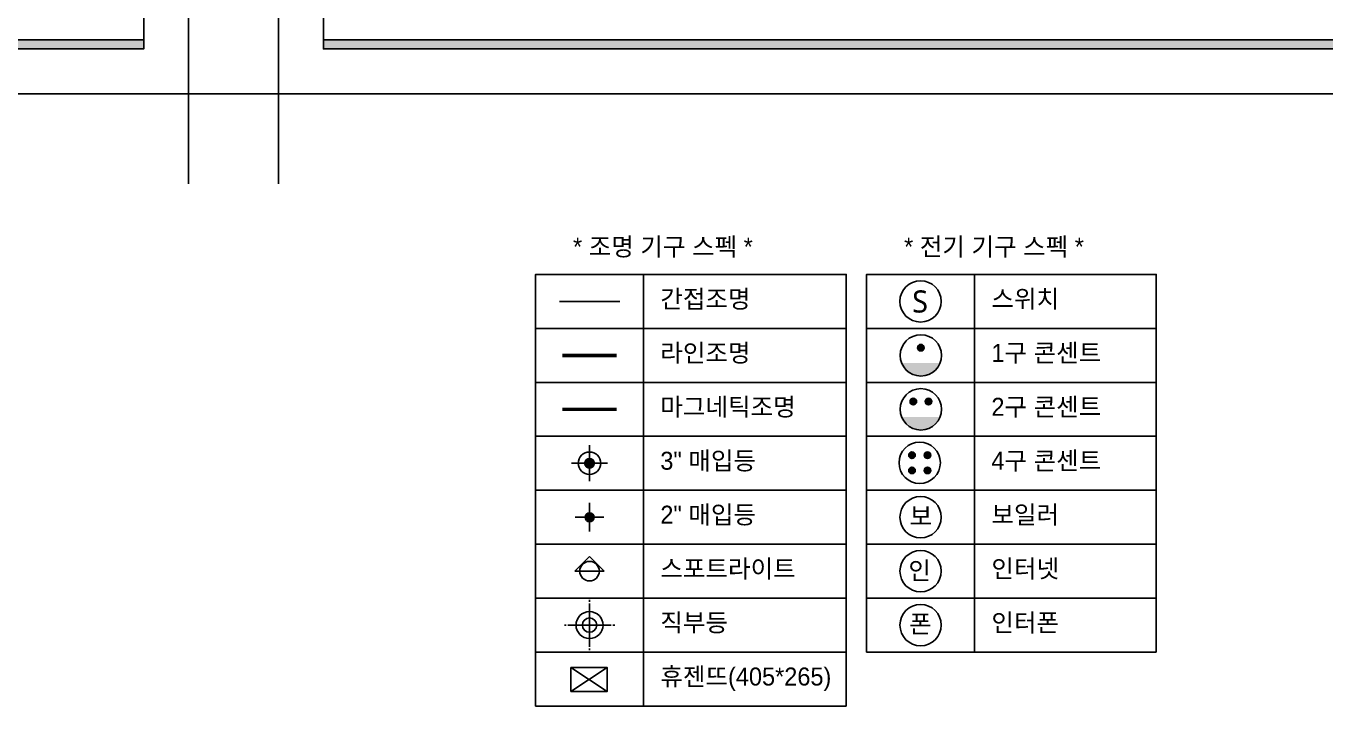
# Model space of a CAD drawing. Header units: inches. Extents: x -53835 to 52744, y -79586 to -50910.
# Drawn here: x 9804 to 17029, y -69664 to -65882 of the extents above; entities that cross this region are included whole.
import ezdxf
from ezdxf.enums import TextEntityAlignment as Align

# ---------------------------------------------------------------- set-up
doc = ezdxf.new("R2010")
doc.units = ezdxf.units.IN
doc.header["$LTSCALE"] = 50
doc.header["$MEASUREMENT"] = 0
doc.linetypes.add('HID', pattern=[2.5, 1.5, -1])
for name, color, linetype in [('0-ELC TEXT', 7, 'Continuous'), ('06-LIGHT', 4, 'Continuous'), ('3.기호.계단선', 30, 'Continuous'), ('CEIL-DOOR', 6, 'Continuous'), ('FORM(YOURNAME)-1', 1, 'Continuous'), ('FORM(YOURNAME)-11', 1, 'Continuous'), ('HAT', 5, 'Continuous'), ('RC-LIGHT', 7, 'Continuous'), ('U-LANP', 6, 'Continuous'), ('설비', 140, 'Continuous')]:
    doc.layers.add(name, color=color, linetype=linetype)
doc.styles.add('YOURNAME', font='HY울릉도M.TTF')
doc.styles.add('코레일둥고', font='Korail_Round_Gothic_Medium.ttf')

# ---------------------------------------------------------------- blocks, each defined once
blk = doc.blocks.new('FORM-ELEVATION')
at = {"layer": 'FORM(YOURNAME)-11'}
h = blk.add_hatch(color=256, dxfattribs=at)
h.dxf.hatch_style = 1
h.paths.add_polyline_path([(-10309, 35708), (71691, 35708), (71691, 35508), (-10309, 35508)])
h.paths.add_polyline_path([(-10309, -21492), (71691, -21492), (71691, -21692), (-10309, -21692)])
at = {"layer": 'Defpoints', "color": 158}
blk.add_lwpolyline([(-10309, -21692), (71691, -21692), (71691, 35708), (-10309, 35708)], close=True, dxfattribs=at)
at = {"layer": 'Defpoints', "color": 1}
for points in [[(-11309, -24692), (-11309, -22692), (-13309, -22692)], [(72691, -24692), (72691, -22692), (74691, -22692)]]:
    blk.add_lwpolyline(points, dxfattribs=at)
at = {"layer": 'FORM(YOURNAME)-11', "color": 250}
blk.add_lwpolyline([(-11309, -22692), (72691, -22692), (72691, 36708), (-11309, 36708)], close=True, dxfattribs=at)
at = {"layer": 'FORM(YOURNAME)-11'}
blk.add_lwpolyline([(-10309, -21492), (71691, -21492), (71691, -21692), (-10309, -21692)], close=True, dxfattribs=at)
at = {"layer": 'FORM(YOURNAME)-11', "color": 3, "style": 'YOURNAME'}
for tag, height, p in [('1', 450, (71041, -1219)), ('2', 450, (71041, -1863)), ('3', 450, (71041, -3150)), ('4', 450, (71041, -5081)), ('5', 515, (71041, -7398)), ('6', 515, (71041, -9650)), ('7', 515, (71041, -11903)), ('8', 515, (71041, -14155)), ('9', 515, (71041, -16408)), ('10', 515, (66791, -18596)), ('11', 515, (71041, -18660)), ('12', 515, (66791, -20848)), ('13', 515, (71041, -20848))]:
    blk.add_attdef(tag, text='', height=height, dxfattribs=at).set_placement(p, align=Align.MIDDLE_RIGHT)
blk = doc.blocks.new('hallogen')
h = blk.add_hatch(color=256)
h.dxf.hatch_style = 1
edge = h.paths.add_edge_path()
edge.add_arc((48591.7, 60854.3), 31.2, 0, 360, ccw=False)
at = {"color": 1, "linetype": 'Continuous'}
for p, q in [((48591.7, 60954.3), (48591.7, 60754.3)), ((48691.7, 60854.3), (48491.7, 60854.3))]:
    blk.add_line(p, q, dxfattribs=at)
at = {"color": 4, "linetype": 'Continuous'}
blk.add_circle((48591.7, 60854.3), 62.5, dxfattribs=at)
blk = doc.blocks.new('1')
at = {"linetype": 'Continuous'}
h = blk.add_hatch(color=4, dxfattribs=at)
h.dxf.hatch_style = 1
edge = h.paths.add_edge_path()
edge.add_arc((11539653, -14273504), 37.5, 0, 360)
at = {"color": 1, "linetype": 'Continuous'}
for p, q in [((11539653, -14273637), (11539653, -14273370)), ((11539520, -14273504), (11539787, -14273504))]:
    blk.add_line(p, q, dxfattribs=at)
at = {"color": 4, "linetype": 'Continuous'}
for radius in [41.5, 37.5]:
    blk.add_circle((11539653, -14273504), radius, dxfattribs=at)
blk = doc.blocks.new('매입등')
at = {"layer": 'HAT', "color": 1}
for p, q in [((0, 140), (0, 130)), ((0, 120), (0, -120)), ((-140, 0), (-130, 0)), ((120, 0), (-120, 0)), ((140, 0), (130, 0)), ((-140, 0), (-130, 0)), ((0, -140), (0, -130))]:
    blk.add_line(p, q, dxfattribs=at)
blk.add_circle((0, 0), 40, dxfattribs=at)
at = {"layer": 'U-LANP'}
blk.add_circle((0, 0), 75, dxfattribs=at)
blk = doc.blocks.new('A$C59950440')
at = {"layer": 'CEIL-DOOR'}
blk.add_blockref('매입등', (140, 140), dxfattribs=at)
blk = doc.blocks.new('SW')
at = {"layer": '설비', "color": 140}
blk.add_circle((11533254, -14277699), 184, dxfattribs=at)
at = {"layer": '설비', "color": 140, "insert": (11533320, -14277601), "char_height": 197.14, "width": 314.33, "attachment_point": 3, "style": '코레일둥고'}
blk.add_mtext('{\\fMalgun Gothic|b0|i0|c129|p50;S}', dxfattribs=at)
blk = doc.blocks.new('egoo')
at = {"layer": '설비'}
h = blk.add_hatch(color=140, dxfattribs=at)
edge = h.paths.add_edge_path()
edge.add_arc((1015645.3, 443433.7), 22.3, 0, 360)
h = blk.add_hatch(color=140, dxfattribs=at)
edge = h.paths.add_edge_path()
edge.add_arc((1015747.7, 443433.7), 22.3, 0, 360)
h = blk.add_hatch(color=140, dxfattribs=at)
edge = h.paths.add_edge_path()
edge.add_line((1015826.3, 443329.1), (1015566.6, 443329.1))
edge.add_ellipse((1015696.5, 443381.5), major_axis=(99, 99), ratio=1, start_angle=156.95778, end_angle=293.04222)
at = {"layer": '설비', "color": 140}
for centre, radius in [((1015696.5, 443381.5), 140), ((1015645.3, 443433.7), 22.3), ((1015747.7, 443433.7), 22.3)]:
    blk.add_circle(centre, radius, dxfattribs=at)
blk = doc.blocks.new('DLSXJSPT')
at = {"layer": '설비', "color": 140}
blk.add_circle((242956, 103418.4), 115, dxfattribs=at)
at = {"layer": '설비', "color": 140, "style": '코레일둥고'}
blk.add_text('인', height=100, dxfattribs=at).set_placement((242888.1, 103372))
blk = doc.blocks.new('DLSXJVHS')
at = {"layer": '설비', "color": 140}
blk.add_circle((236550.8, 103607.8), 115, dxfattribs=at)
at = {"layer": '설비', "color": 140, "style": '코레일둥고'}
blk.add_text('폰', height=100, dxfattribs=at).set_placement((236486.9, 103564.3))
blk = doc.blocks.new('DLFRN')
at = {"layer": '설비'}
h = blk.add_hatch(color=140, dxfattribs=at)
edge = h.paths.add_edge_path()
edge.add_arc((236552.3, 104850.7), 18.3, 0, 360)
h = blk.add_hatch(color=140, dxfattribs=at)
edge = h.paths.add_edge_path()
edge.add_line((236658.9, 104764.8), (236445.6, 104764.8))
edge.add_ellipse((236552.3, 104807.8), major_axis=(81.3, 81.3), ratio=1, start_angle=156.95778, end_angle=293.04222)
at = {"layer": '설비', "color": 140}
for centre, radius in [((236552.3, 104807.8), 115), ((236552.3, 104850.7), 18.3)]:
    blk.add_circle(centre, radius, dxfattribs=at)
blk = doc.blocks.new('QHDLFFJ')
at = {"layer": '설비', "color": 140}
blk.add_circle((236550.8, 104207.8), 115, dxfattribs=at)
at = {"layer": '설비', "color": 140, "style": '코레일둥고'}
blk.add_text('보 ', height=100, dxfattribs=at).set_placement((236489.6, 104163.9))
blk = doc.blocks.new('4RNZHS')
at = {"layer": '설비'}
h = blk.add_hatch(color=140, dxfattribs=at)
edge = h.paths.add_edge_path()
edge.add_arc((244434.2, 96095.3), 18.3, -90, 270, ccw=False)
h = blk.add_hatch(color=140, dxfattribs=at)
edge = h.paths.add_edge_path()
edge.add_arc((244520, 96095.3), 18.3, 270, 630)
h = blk.add_hatch(color=140, dxfattribs=at)
edge = h.paths.add_edge_path()
edge.add_arc((244434.2, 96011.2), 18.3, -90, 270, ccw=False)
h = blk.add_hatch(color=140, dxfattribs=at)
edge = h.paths.add_edge_path()
edge.add_arc((244520, 96011.2), 18.3, 270, 630)
at = {"layer": '설비', "color": 140}
for centre, radius in [((244477.1, 96053.3), 115), ((244434.2, 96095.3), 18.3), ((244520, 96095.3), 18.3), ((244434.2, 96011.2), 18.3), ((244520, 96011.2), 18.3)]:
    blk.add_circle(centre, radius, dxfattribs=at)

msp = doc.modelspace()

# ---------------------------------------------------------------- linework, layer by layer
at = {"color": 4}
for p, q in [((12938.114, -68832.487), (12856.214, -68914.387)), ((13020.014, -68914.387), (12938.114, -68832.487)), ((13020.014, -68914.387), (12856.214, -68914.387))]:
    msp.add_line(p, q, dxfattribs=at)
msp.add_circle((12938.114, -68914.387), 54.6, dxfattribs=at)
at = {"layer": '0-ELC TEXT'}
for p, q in [((13238.114, -67264.387), (13238.114, -69664.387)), ((15079.505, -67264.387), (15079.505, -69364.387)), ((12638.114, -67564.387), (14366.328, -67564.387)), ((14479.505, -67564.387), (16090.397, -67564.387)), ((12638.114, -67864.387), (14366.328, -67864.387)), ((14479.505, -67864.387), (16090.397, -67864.387)), ((12638.114, -68164.387), (14366.328, -68164.387)), ((14479.505, -68164.387), (16090.397, -68164.387)), ((12638.114, -68464.387), (14366.328, -68464.387)), ((14479.505, -68464.387), (16090.397, -68464.387)), ((12638.114, -68764.387), (14366.328, -68764.387)), ((14479.505, -68764.387), (16090.397, -68764.387)), ((12638.114, -69064.387), (14366.328, -69064.387)), ((14479.505, -69064.387), (16090.397, -69064.387)), ((12638.114, -69364.387), (14366.328, -69364.387)), ((14479.505, -69364.387), (16090.397, -69364.387)), ((12638.114, -69664.387), (14366.328, -69664.387))]:
    msp.add_line(p, q, dxfattribs=at)
for points in [[(12638.114, -69664.387), (12638.114, -67264.387), (14366.328, -67264.387), (14366.328, -69664.387)], [(14479.505, -69364.387), (14479.505, -67264.387), (16090.397, -67264.387), (16090.397, -69364.387)]]:
    msp.add_lwpolyline(points, dxfattribs=at)
at = {"layer": '06-LIGHT', "color": 10, "linetype": 'HID', "const_width": 10}
msp.add_lwpolyline([(13106.92, -67414.387), (12769.308, -67414.387)], dxfattribs=at)
at = {"layer": '3.기호.계단선'}
for p, q in [((12834.657, -69583.123), (13037.157, -69450.623)), ((12834.657, -69450.623), (13037.157, -69583.123))]:
    msp.add_line(p, q, dxfattribs=at)
at = {"layer": '3.기호.계단선', "const_width": 20}
msp.add_lwpolyline([(13089.113, -68014.359), (12787.441, -68014.359)], dxfattribs=at)
at = {"layer": '3.기호.계단선'}
msp.add_lwpolyline([(12834.657, -69583.123), (13037.157, -69583.123), (13037.157, -69450.623), (12834.657, -69450.623)], close=True, dxfattribs=at)
at = {"layer": '설비', "color": 140, "const_width": 20}
msp.add_lwpolyline([(13089.113, -67714.359), (12787.441, -67714.359)], dxfattribs=at)

# ---------------------------------------------------------------- block references
at = {"layer": 'FORM(YOURNAME)-1', "xscale": 0.2500000000000001, "yscale": 0.2500000000000001, "zscale": 0.2500000000000001}
for p in [(-7464.457, -60586.552), (14035.543, -60586.552)]:
    msp.add_blockref('FORM-ELEVATION', p, dxfattribs=at)
at = {"layer": 'RC-LIGHT'}
msp.add_blockref('hallogen', (-35653.588, -129168.651), dxfattribs=at)
at = {"layer": 'RC-LIGHT', "xscale": -0.6024096385271789, "yscale": 0.6024096385271789, "zscale": 0.6024096385271789}
msp.add_blockref('1', (6964536.607, 8529881.872), dxfattribs=at)
at = {"layer": 'RC-LIGHT', "xscale": -1}
msp.add_blockref('A$C59950440', (13078.114, -69354.387), dxfattribs=at)
at = {"layer": '설비', "color": 140}
for name, p, xscale, yscale, zscale in [('SW', (-7193504.287, 8856147.766), 0.625, 0.625, 0.625), ('egoo', (-819541.15, -432220.594), 0.8214285869294655, 0.8214285869294655, 0.8214285869294655)]:
    msp.add_blockref(name, p, dxfattribs=dict(at, xscale=xscale, yscale=yscale, zscale=zscale))
at = {"layer": '설비'}
for name, p in [('DLFRN', (-221771.284, -172522.173)), ('4RNZHS', (-229702.525, -164365.051)), ('QHDLFFJ', (-221771.284, -172822.173)), ('DLSXJSPT', (-228176.509, -172332.756)), ('DLSXJVHS', (-221771.284, -172822.173))]:
    msp.add_blockref(name, p, dxfattribs=at)

# ---------------------------------------------------------------- texts
at = {"layer": '0-ELC TEXT', "style": '코레일둥고'}
for s, p in [('* 조명 기구 스펙 *', (12846.377, -67159.947)), ('* 전기 기구 스펙 *', (14687.768, -67159.947)), ('간접조명', (13331.988, -67450.331)), ('스위치', (15173.379, -67450.331)), ('라인조명', (13331.988, -67750.331)), ('1구 콘센트', (15173.379, -67750.331)), ('마그네틱조명', (13331.988, -68050.331)), ('2구 콘센트', (15173.379, -68050.331)), ('3" 매입등', (13331.988, -68350.331)), ('4구 콘센트', (15173.379, -68350.331)), ('2" 매입등', (13331.988, -68650.331)), ('보일러', (15173.379, -68650.331)), ('스포트라이트', (13331.988, -68950.331)), ('인터넷', (15173.379, -68950.331)), ('직부등', (13331.988, -69250.331)), ('인터폰', (15173.379, -69250.331)), ('휴젠뜨(405*265)', (13331.988, -69550.331))]:
    msp.add_text(s, height=100, dxfattribs=at).set_placement(p)

doc.saveas('drawing.dxf')
